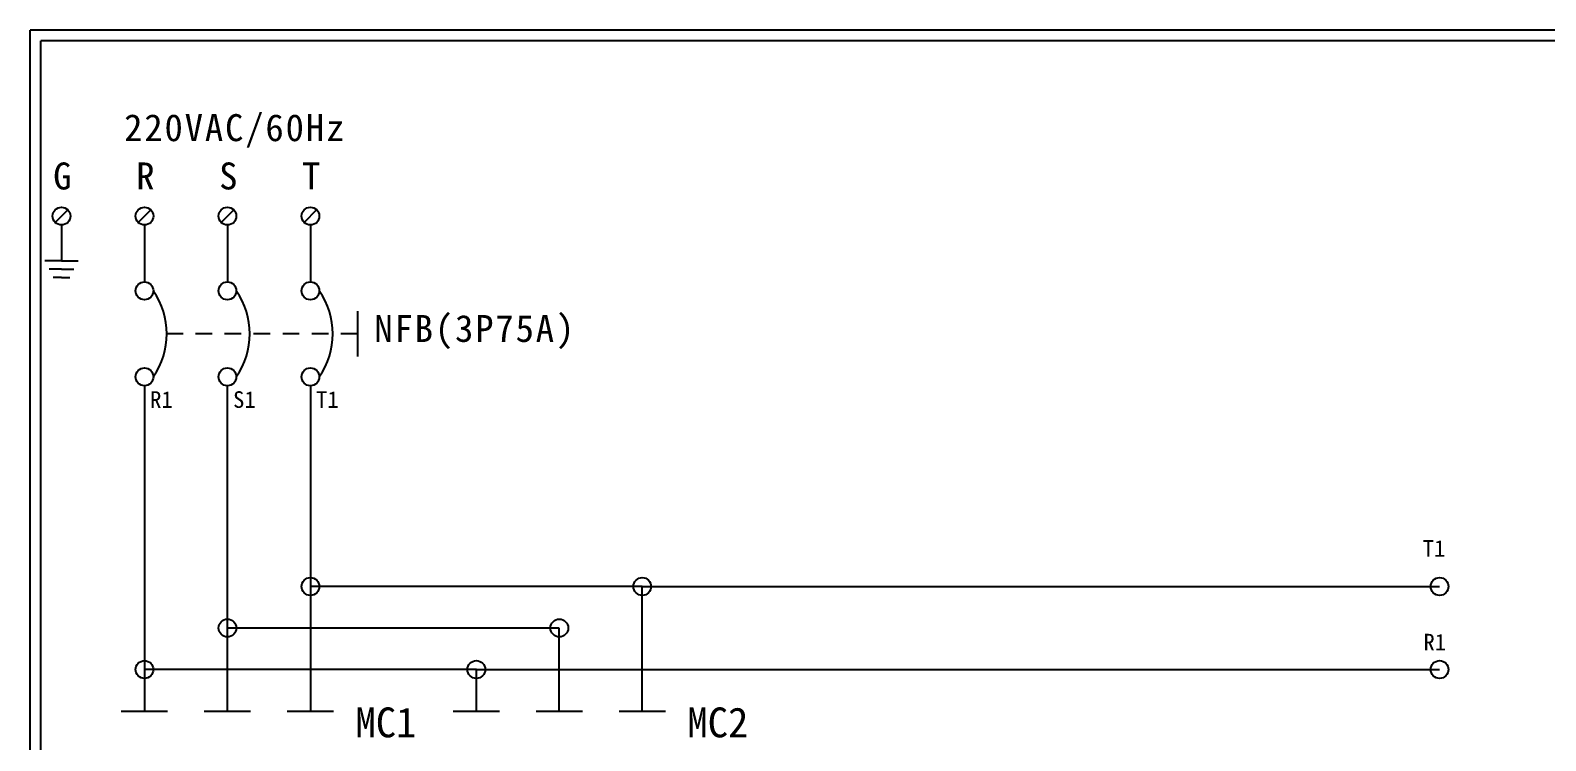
# Model space of a CAD drawing. Extents: x 10 to 297, y 3 to 207.
# Drawn here: x 10 to 192.6, y 121.4 to 207 of the extents above; entities that cross this region are included whole.
import ezdxf

# ---------------------------------------------------------------- set-up
doc = ezdxf.new("R2010")
doc.units = 0
doc.linetypes.add('HIDDEN9', pattern=[3.5, 2, -1.5])
doc.layers.get('0').update_dxf_attribs({"linetype": 'CONTINUOUS'})
doc.layers.add('圖框層', color=7, linetype='CONTINUOUS')
doc.layers.add('標尺寸層', color=3, linetype='CONTINUOUS')
doc.styles.add('STSL', font='kaiu.ttf')
doc.styles.add('標楷體', font='kaiu.ttf')

msp = doc.modelspace()

# ---------------------------------------------------------------- linework, layer by layer
for p, q in [((14.51, 185.35), (13, 183.83)), ((24.51, 185.35), (23, 183.83)), ((34.51, 185.35), (33, 183.83)), ((44.51, 185.35), (43, 183.83))]:
    msp.add_line(p, q)
at = {"color": 7, "linetype": 'HIDDEN9'}
msp.add_line((49.42, 170.41), (26.45, 170.41), dxfattribs=at)
for centre in [(13.76, 184.59), (23.76, 184.59), (33.76, 184.59), (43.76, 184.59), (23.76, 175.59), (33.76, 175.59), (43.76, 175.59), (23.76, 165.23), (33.76, 165.23), (43.76, 165.23), (43.76, 139.97), (83.76, 139.97), (179.85, 139.97), (33.76, 134.97), (73.76, 134.97), (23.76, 129.97), (63.76, 129.97), (179.85, 129.97)]:
    msp.add_circle(centre, 1.07)
at = {"color": 7}
for centre in [(17.4, 170.41), (27.4, 170.41), (37.4, 170.41)]:
    msp.add_arc(centre, 9.05, 325.1286, 34.8714, dxfattribs=at)
at = {"layer": '圖框層', "color": 7}
for p, q in [((297, 206.97), (10, 206.97)), ((10, 3), (10, 206.97)), ((295.75, 205.72), (11.25, 205.72)), ((11.25, 4.25), (11.25, 205.72))]:
    msp.add_line(p, q, dxfattribs=at)
at = {"layer": '標尺寸層', "color": 7}
for p, q in [((13.76, 183.52), (13.76, 179.21)), ((23.76, 183.52), (23.76, 176.66)), ((33.76, 183.52), (33.76, 176.66)), ((43.76, 183.52), (43.76, 176.66)), ((13.76, 179.21), (11.76, 179.21)), ((13.76, 179.21), (15.76, 179.21)), ((13.76, 178.21), (12.26, 178.21)), ((13.76, 177.21), (12.76, 177.21)), ((13.76, 178.21), (15.26, 178.21)), ((13.76, 177.21), (14.76, 177.21)), ((49.42, 173.14), (49.42, 167.68)), ((23.76, 164.16), (23.76, 164.1)), ((23.76, 164.1), (23.76, 124.97)), ((33.76, 164.16), (33.76, 164.1)), ((33.76, 124.97), (33.76, 164.1)), ((43.76, 164.16), (43.76, 164.1)), ((43.76, 164.16), (43.76, 124.97)), ((83.76, 139.97), (43.76, 139.97)), ((43.76, 138.9), (43.76, 138.83)), ((83.76, 124.97), (83.76, 139.97)), ((83.76, 139.97), (179.85, 139.97)), ((83.76, 138.9), (83.76, 138.83)), ((73.76, 134.97), (33.76, 134.97)), ((33.76, 133.9), (33.76, 133.83)), ((73.76, 124.97), (73.76, 134.97)), ((73.76, 133.9), (73.76, 133.83)), ((63.76, 129.97), (23.76, 129.97)), ((63.76, 124.97), (63.76, 129.97)), ((63.76, 129.97), (179.85, 129.97)), ((23.76, 128.9), (23.76, 128.83)), ((63.76, 128.9), (63.76, 128.83)), ((20.97, 124.97), (26.54, 124.97)), ((30.97, 124.97), (36.54, 124.97)), ((40.97, 124.97), (46.54, 124.97)), ((60.97, 124.97), (66.54, 124.97)), ((70.97, 124.97), (76.54, 124.97)), ((80.97, 124.97), (86.54, 124.97))]:
    msp.add_line(p, q, dxfattribs=at)

# ---------------------------------------------------------------- texts
at = {"color": 0, "char_height": 3.25, "style": '標楷體'}
for s, insert, width, attachment_point in [('\\pt6.5;{\\T1.1;220VAC/60Hz}', (21.31, 196.87), 35.213, 1), ('\\pt6.5;{\\T1.1;G}', (12.76, 191.05), 2, 1), ('\\pt6.5;{\\T1.1;R}', (22.76, 191.05), 2, 1), ('\\pt6.5;{\\T1.1;S}', (32.76, 191.05), 2, 1), ('\\pt6.5;{\\T1.1;T}', (42.76, 191.05), 2, 1), ('\\pt6.5;{\\T1.1;NFB(3P75A)}', (63.62, 172.68), 24.6072, 2)]:
    msp.add_mtext(s, dxfattribs=dict(at, insert=insert, width=width, attachment_point=attachment_point))
at = {"layer": '圖框層', "color": 4, "style": 'STSL'}
for s, height, p in [('R1', 2, (24.44, 161.49)), ('S1', 2, (34.44, 161.49)), ('T1', 2, (44.44, 161.49)), ('T1', 2, (177.82, 143.56)), ('R1', 2, (177.91, 132.27)), ('MC1', 3.6, (49.19, 121.8)), ('MC2', 3.6, (89.19, 121.8))]:
    msp.add_text(s, height=height, dxfattribs=at).set_placement(p)

doc.saveas('drawing.dxf')
